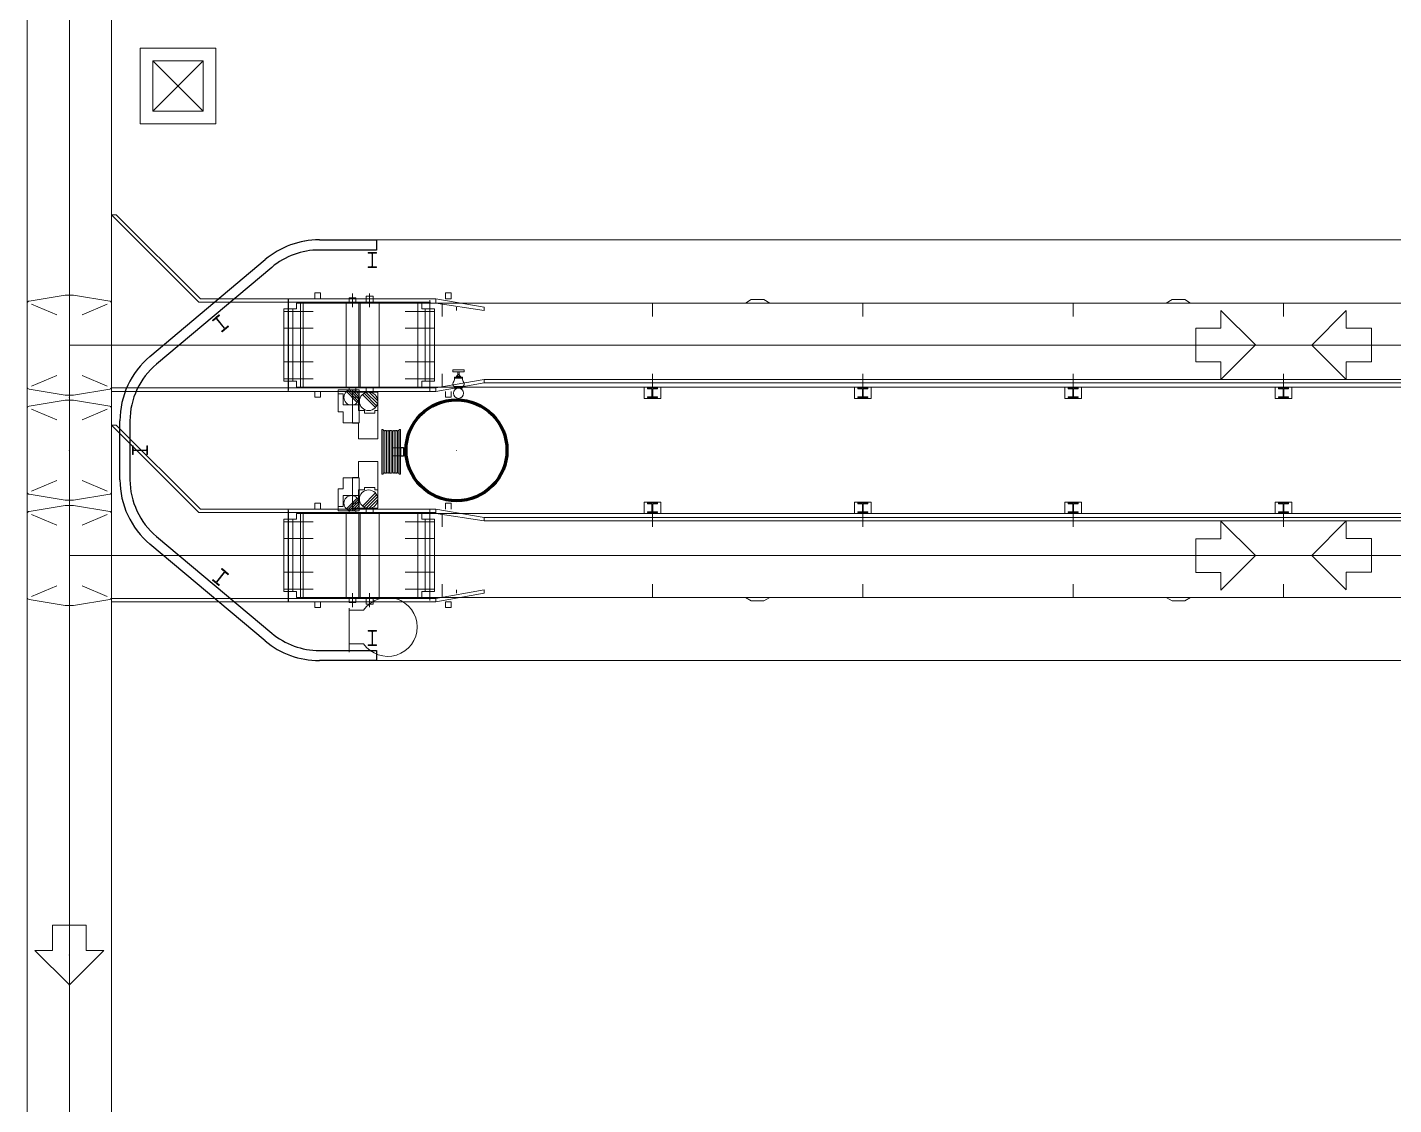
# Model space of a CAD drawing. Header units: metres. Extents: x 1807 to 3745, y 842 to 1968.
# Drawn here: x 3444.9 to 3461.14, y 1492.22 to 1505.03 of the extents above; entities that cross this region are included whole.
import ezdxf

# ---------------------------------------------------------------- set-up
doc = ezdxf.new("R2010")
doc.units = ezdxf.units.M
doc.header["$MEASUREMENT"] = 0
doc.linetypes.add('DGN1', pattern=[7.299439, 0, -7.299439])
doc.layers.add('Level 1', color=7, linetype='Continuous', lineweight=0)

msp = doc.modelspace()

# ---------------------------------------------------------------- linework, layer by layer
at = {"layer": 'Level 1', "color": 7, "linetype": 'Continuous', "lineweight": 0}
for p, q in [((3444.9, 1578.518), (3444.9, 1447.459)), ((3445.9, 1578.518), (3445.9, 1447.459)), ((3446.24, 1504.78), (3447.14, 1504.78)), ((3446.24, 1503.88), (3446.24, 1504.78)), ((3447.14, 1504.78), (3447.14, 1503.88)), ((3446.39, 1504.63), (3446.99, 1504.03)), ((3446.99, 1504.63), (3446.39, 1504.03)), ((3447.14, 1503.88), (3446.24, 1503.88)), ((3446.94, 1501.76), (3445.9, 1502.8)), ((3445.957, 1502.8), (3445.9, 1502.8)), ((3446.957, 1501.8), (3445.957, 1502.8)), ((3473.73, 1502.5), (3448.37, 1502.5)), ((3447.727, 1502.266), (3446.357, 1501.116)), ((3445.399, 1501.874), (3445.401, 1501.876)), ((3445.401, 1501.874), (3445.399, 1501.876)), ((3444.9, 1500.751), (3444.9, 1501.749)), ((3445.35, 1501.845), (3444.921, 1501.773)), ((3444.95, 1501.738), (3445.25, 1501.611)), ((3445.45, 1501.845), (3445.35, 1501.845)), ((3445.45, 1501.845), (3445.879, 1501.773)), ((3445.85, 1501.738), (3445.55, 1501.611)), ((3445.9, 1500.751), (3445.9, 1501.749)), ((3445.9, 1500.751), (3445.9, 1501.749)), ((3447.28, 1501.76), (3446.94, 1501.76)), ((3447.28, 1501.8), (3446.957, 1501.8)), ((3448, 1501.8), (3447.28, 1501.8)), ((3448, 1501.76), (3447.28, 1501.76)), ((3448, 1501.8), (3449.754, 1501.8)), ((3448, 1500.7), (3448, 1501.8)), ((3448, 1501.76), (3449.69, 1501.76)), ((3448.097, 1501.75), (3448.147, 1501.75)), ((3448.097, 1501.68), (3448.097, 1501.75)), ((3473.953, 1501.75), (3448.147, 1501.75)), ((3448.315, 1501.8), (3448.315, 1501.87)), ((3448.315, 1501.87), (3448.385, 1501.87)), ((3448.385, 1501.8), (3448.385, 1501.87)), ((3448.689, 1501.76), (3448.839, 1501.76)), ((3448.724, 1501.81), (3448.804, 1501.81)), ((3448.724, 1501.81), (3448.724, 1501.76)), ((3448.804, 1501.81), (3448.804, 1501.76)), ((3448.868, 1501.76), (3449.068, 1501.76)), ((3448.928, 1501.83), (3448.928, 1501.76)), ((3448.928, 1501.83), (3449.008, 1501.83)), ((3449.008, 1501.83), (3449.008, 1501.76)), ((3449.589, 1501.75), (3449.539, 1501.75)), ((3449.589, 1501.68), (3449.589, 1501.75)), ((3449.754, 1501.8), (3450.328, 1501.7)), ((3449.754, 1501.8), (3449.754, 1501.75)), ((3450.328, 1501.66), (3449.754, 1501.75)), ((3449.828, 1501.75), (3449.828, 1501.59)), ((3449.868, 1501.8), (3449.868, 1501.87)), ((3449.868, 1501.87), (3449.938, 1501.87)), ((3449.868, 1501.8), (3449.938, 1501.8)), ((3449.938, 1501.8), (3449.938, 1501.87)), ((3452.328, 1501.75), (3452.328, 1501.59)), ((3453.434, 1501.75), (3453.503, 1501.79)), ((3453.653, 1501.79), (3453.503, 1501.79)), ((3453.653, 1501.79), (3453.723, 1501.75)), ((3454.828, 1501.75), (3454.828, 1501.59)), ((3457.328, 1501.75), (3457.328, 1501.59)), ((3458.434, 1501.75), (3458.503, 1501.79)), ((3458.653, 1501.79), (3458.503, 1501.79)), ((3458.653, 1501.79), (3458.723, 1501.75)), ((3459.828, 1501.75), (3459.828, 1501.59)), ((3447.947, 1501.68), (3447.947, 1500.82)), ((3447.947, 1501.68), (3448.097, 1501.68)), ((3447.947, 1501.65), (3448.297, 1501.65)), ((3449.739, 1501.65), (3449.389, 1501.65)), ((3449.739, 1501.68), (3449.589, 1501.68)), ((3449.739, 1500.82), (3449.739, 1501.68)), ((3449.998, 1501.7), (3449.998, 1501.66)), ((3450.328, 1501.7), (3450.328, 1501.66)), ((3459.084, 1501.662), (3459.494, 1501.252)), ((3459.084, 1501.452), (3459.084, 1501.662)), ((3447.947, 1501.45), (3448.297, 1501.45)), ((3449.739, 1501.45), (3449.389, 1501.45)), ((3458.784, 1501.052), (3458.784, 1501.452)), ((3458.784, 1501.452), (3459.084, 1501.452)), ((3445.399, 1501.251), (3445.401, 1501.249)), ((3445.399, 1501.249), (3445.401, 1501.251)), ((3445.399, 1501.249), (3445.401, 1501.251)), ((3445.401, 1501.249), (3445.399, 1501.251)), ((3447.279, 1501.251), (3447.281, 1501.249)), ((3447.279, 1501.249), (3447.281, 1501.251)), ((3447.947, 1501.25), (3448.297, 1501.25)), ((3449.739, 1501.25), (3449.389, 1501.25)), ((3459.084, 1500.842), (3459.494, 1501.252)), ((3447.947, 1501.05), (3448.297, 1501.05)), ((3449.739, 1501.05), (3449.389, 1501.05)), ((3449.828, 1500.91), (3449.828, 1500.75)), ((3449.956, 1500.934), (3449.956, 1500.954)), ((3449.956, 1500.954), (3450.091, 1500.954)), ((3450.091, 1500.934), (3449.956, 1500.934)), ((3450.016, 1500.899), (3450.012, 1500.899)), ((3450.016, 1500.899), (3450.016, 1500.934)), ((3450.016, 1500.934), (3450.031, 1500.934)), ((3450.031, 1500.899), (3450.016, 1500.899)), ((3450.031, 1500.934), (3450.031, 1500.899)), ((3450.036, 1500.899), (3450.031, 1500.899)), ((3450.091, 1500.954), (3450.091, 1500.934)), ((3452.328, 1500.91), (3452.328, 1500.75)), ((3454.828, 1500.91), (3454.828, 1500.75)), ((3457.328, 1500.91), (3457.328, 1500.75)), ((3458.784, 1501.052), (3459.084, 1501.052)), ((3459.084, 1500.842), (3459.084, 1501.052)), ((3459.828, 1500.91), (3459.828, 1500.75)), ((3444.95, 1500.762), (3445.25, 1500.889)), ((3445.85, 1500.762), (3445.55, 1500.889)), ((3447.28, 1500.74), (3445.9, 1500.74)), ((3448, 1500.74), (3447.28, 1500.74)), ((3447.947, 1500.85), (3448.297, 1500.85)), ((3447.947, 1500.82), (3448.097, 1500.82)), ((3448, 1500.74), (3449.754, 1500.74)), ((3448.097, 1500.82), (3448.097, 1500.75)), ((3448.097, 1500.75), (3448.147, 1500.75)), ((3473.953, 1500.75), (3448.147, 1500.75)), ((3448.689, 1500.74), (3448.839, 1500.74)), ((3448.724, 1500.74), (3448.724, 1500.72)), ((3448.804, 1500.74), (3448.804, 1500.72)), ((3448.868, 1500.74), (3449.068, 1500.74)), ((3448.928, 1500.74), (3448.928, 1500.69)), ((3449.008, 1500.74), (3449.008, 1500.69)), ((3449.739, 1500.85), (3449.389, 1500.85)), ((3449.589, 1500.75), (3449.539, 1500.75)), ((3449.739, 1500.82), (3449.589, 1500.82)), ((3449.589, 1500.82), (3449.589, 1500.75)), ((3449.754, 1500.74), (3450.328, 1500.84)), ((3450.328, 1500.8), (3449.754, 1500.7)), ((3449.754, 1500.74), (3449.754, 1500.7)), ((3449.976, 1500.857), (3449.976, 1500.867)), ((3449.976, 1500.867), (3450.071, 1500.867)), ((3450.071, 1500.857), (3449.976, 1500.857)), ((3449.976, 1500.757), (3449.976, 1500.742)), ((3449.985, 1500.739), (3449.985, 1500.723)), ((3450.001, 1500.867), (3450.001, 1500.876)), ((3450.046, 1500.867), (3450.001, 1500.867)), ((3450.005, 1500.757), (3450.005, 1500.742)), ((3450.013, 1500.879), (3450.013, 1500.867)), ((3450.034, 1500.879), (3450.034, 1500.867)), ((3450.042, 1500.757), (3450.042, 1500.742)), ((3450.046, 1500.879), (3450.046, 1500.867)), ((3450.062, 1500.723), (3450.062, 1500.739)), ((3450.07, 1500.742), (3450.071, 1500.742)), ((3450.071, 1500.867), (3450.071, 1500.857)), ((3450.071, 1500.742), (3450.071, 1500.757)), ((3469.918, 1500.84), (3450.328, 1500.84)), ((3450.328, 1500.84), (3450.328, 1500.8)), ((3469.328, 1500.8), (3450.328, 1500.8)), ((3452.228, 1500.616), (3452.228, 1500.75)), ((3452.228, 1500.75), (3452.428, 1500.75)), ((3452.268, 1500.74), (3452.388, 1500.74)), ((3452.268, 1500.74), (3452.268, 1500.73)), ((3452.288, 1500.75), (3452.288, 1500.74)), ((3452.368, 1500.75), (3452.368, 1500.74)), ((3452.388, 1500.74), (3452.388, 1500.73)), ((3452.428, 1500.616), (3452.428, 1500.75)), ((3454.728, 1500.616), (3454.728, 1500.75)), ((3454.728, 1500.75), (3454.928, 1500.75)), ((3454.768, 1500.74), (3454.888, 1500.74)), ((3454.768, 1500.74), (3454.768, 1500.73)), ((3454.788, 1500.75), (3454.788, 1500.74)), ((3454.868, 1500.75), (3454.868, 1500.74)), ((3454.888, 1500.74), (3454.888, 1500.73)), ((3454.928, 1500.616), (3454.928, 1500.75)), ((3457.228, 1500.616), (3457.228, 1500.75)), ((3457.228, 1500.75), (3457.428, 1500.75)), ((3457.268, 1500.74), (3457.388, 1500.74)), ((3457.268, 1500.74), (3457.268, 1500.73)), ((3457.288, 1500.75), (3457.288, 1500.74)), ((3457.368, 1500.75), (3457.368, 1500.74)), ((3457.388, 1500.74), (3457.388, 1500.73)), ((3457.428, 1500.616), (3457.428, 1500.75)), ((3459.728, 1500.616), (3459.728, 1500.75)), ((3459.728, 1500.75), (3459.928, 1500.75)), ((3459.768, 1500.74), (3459.888, 1500.74)), ((3459.768, 1500.74), (3459.768, 1500.73)), ((3459.788, 1500.75), (3459.788, 1500.74)), ((3459.868, 1500.75), (3459.868, 1500.74)), ((3459.888, 1500.74), (3459.888, 1500.73)), ((3459.928, 1500.616), (3459.928, 1500.75)), ((3445.35, 1500.655), (3444.921, 1500.727)), ((3445.35, 1500.595), (3444.921, 1500.523)), ((3445.45, 1500.655), (3445.35, 1500.655)), ((3445.45, 1500.595), (3445.35, 1500.595)), ((3445.399, 1500.624), (3445.401, 1500.626)), ((3445.401, 1500.624), (3445.399, 1500.626)), ((3445.45, 1500.655), (3445.879, 1500.727)), ((3445.45, 1500.595), (3445.879, 1500.523)), ((3447.28, 1500.7), (3445.9, 1500.7)), ((3448, 1500.7), (3447.28, 1500.7)), ((3448, 1500.7), (3449.754, 1500.7)), ((3448.315, 1500.7), (3448.315, 1500.63)), ((3448.315, 1500.63), (3448.385, 1500.63)), ((3448.385, 1500.7), (3448.385, 1500.63)), ((3448.844, 1500.72), (3448.594, 1500.72)), ((3448.594, 1500.72), (3448.594, 1500.67)), ((3448.654, 1500.67), (3448.594, 1500.67)), ((3448.654, 1500.67), (3448.654, 1500.538)), ((3448.821, 1500.568), (3448.692, 1500.697)), ((3448.833, 1500.585), (3448.709, 1500.709)), ((3448.841, 1500.607), (3448.73, 1500.717)), ((3448.844, 1500.633), (3448.757, 1500.72)), ((3449.064, 1500.69), (3448.764, 1500.69)), ((3448.764, 1500.69), (3448.764, 1500.63)), ((3448.836, 1500.63), (3448.764, 1500.63)), ((3448.836, 1500.63), (3448.836, 1500.472)), ((3448.844, 1500.72), (3448.844, 1500.538)), ((3449.037, 1500.508), (3448.882, 1500.662)), ((3449.051, 1500.529), (3448.903, 1500.677)), ((3449.061, 1500.554), (3448.928, 1500.687)), ((3449.064, 1500.587), (3448.961, 1500.69)), ((3449.064, 1500.69), (3449.064, 1500.472)), ((3449.868, 1500.7), (3449.868, 1500.63)), ((3449.868, 1500.63), (3449.938, 1500.63)), ((3449.938, 1500.7), (3449.938, 1500.63)), ((3452.228, 1500.616), (3452.428, 1500.616)), ((3452.268, 1500.73), (3452.323, 1500.73)), ((3452.268, 1500.636), (3452.268, 1500.626)), ((3452.268, 1500.636), (3452.323, 1500.636)), ((3452.268, 1500.626), (3452.388, 1500.626)), ((3452.323, 1500.73), (3452.323, 1500.636)), ((3452.333, 1500.73), (3452.388, 1500.73)), ((3452.333, 1500.73), (3452.333, 1500.636)), ((3452.333, 1500.636), (3452.388, 1500.636)), ((3452.388, 1500.636), (3452.388, 1500.626)), ((3454.728, 1500.616), (3454.928, 1500.616)), ((3454.768, 1500.73), (3454.823, 1500.73)), ((3454.768, 1500.636), (3454.768, 1500.626)), ((3454.768, 1500.636), (3454.823, 1500.636)), ((3454.768, 1500.626), (3454.888, 1500.626)), ((3454.823, 1500.73), (3454.823, 1500.636)), ((3454.833, 1500.73), (3454.888, 1500.73)), ((3454.833, 1500.73), (3454.833, 1500.636)), ((3454.833, 1500.636), (3454.888, 1500.636)), ((3454.888, 1500.636), (3454.888, 1500.626)), ((3457.228, 1500.616), (3457.428, 1500.616)), ((3457.268, 1500.73), (3457.323, 1500.73)), ((3457.268, 1500.636), (3457.268, 1500.626)), ((3457.268, 1500.636), (3457.323, 1500.636)), ((3457.268, 1500.626), (3457.388, 1500.626)), ((3457.323, 1500.73), (3457.323, 1500.636)), ((3457.333, 1500.73), (3457.388, 1500.73)), ((3457.333, 1500.73), (3457.333, 1500.636)), ((3457.333, 1500.636), (3457.388, 1500.636)), ((3457.388, 1500.636), (3457.388, 1500.626)), ((3459.728, 1500.616), (3459.928, 1500.616)), ((3459.768, 1500.73), (3459.823, 1500.73)), ((3459.768, 1500.636), (3459.768, 1500.626)), ((3459.768, 1500.636), (3459.823, 1500.636)), ((3459.768, 1500.626), (3459.888, 1500.626)), ((3459.823, 1500.73), (3459.823, 1500.636)), ((3459.833, 1500.73), (3459.888, 1500.73)), ((3459.833, 1500.73), (3459.833, 1500.636)), ((3459.833, 1500.636), (3459.888, 1500.636)), ((3459.888, 1500.636), (3459.888, 1500.626)), ((3444.9, 1499.501), (3444.9, 1500.499)), ((3444.95, 1500.488), (3445.25, 1500.361)), ((3445.85, 1500.488), (3445.55, 1500.361)), ((3445.9, 1499.501), (3445.9, 1500.499)), ((3445.9, 1499.501), (3445.9, 1500.499)), ((3448.844, 1500.538), (3448.654, 1500.538)), ((3448.908, 1500.472), (3448.836, 1500.472)), ((3448.908, 1500.472), (3448.908, 1500.442)), ((3449.028, 1500.442), (3448.908, 1500.442)), ((3449.064, 1500.472), (3449.028, 1500.472)), ((3449.028, 1500.472), (3449.028, 1500.442)), ((3446.94, 1499.26), (3445.9, 1500.3)), ((3445.957, 1500.3), (3445.9, 1500.3)), ((3446.957, 1499.3), (3445.957, 1500.3)), ((3446, 1500.35), (3446, 1499.65)), ((3449.13, 1499.736), (3449.13, 1500.226)), ((3449.149, 1499.736), (3449.149, 1500.226)), ((3449.167, 1499.736), (3449.167, 1500.226)), ((3449.186, 1499.736), (3449.186, 1500.226)), ((3449.204, 1499.736), (3449.204, 1500.226)), ((3449.223, 1499.736), (3449.223, 1500.226)), ((3449.241, 1499.739), (3449.241, 1500.226)), ((3449.241, 1499.739), (3449.241, 1500.226)), ((3449.26, 1499.736), (3449.26, 1500.226)), ((3449.278, 1499.736), (3449.278, 1500.226)), ((3449.297, 1499.736), (3449.297, 1500.226)), ((3449.316, 1499.736), (3449.316, 1500.226)), ((3445.399, 1499.999), (3445.401, 1500.001)), ((3445.401, 1499.999), (3445.399, 1500.001)), ((3449.999, 1500.001), (3450.001, 1499.999)), ((3449.999, 1499.999), (3450.001, 1500.001)), ((3444.95, 1499.512), (3445.25, 1499.639)), ((3445.85, 1499.512), (3445.55, 1499.639)), ((3445.35, 1499.405), (3444.921, 1499.477)), ((3445.45, 1499.405), (3445.879, 1499.477)), ((3448.844, 1499.462), (3448.654, 1499.462)), ((3448.654, 1499.33), (3448.654, 1499.462)), ((3448.836, 1499.37), (3448.836, 1499.528)), ((3448.908, 1499.528), (3448.836, 1499.528)), ((3448.844, 1499.28), (3448.844, 1499.462)), ((3449.037, 1499.492), (3448.882, 1499.337)), ((3449.051, 1499.471), (3448.903, 1499.323)), ((3449.028, 1499.558), (3448.908, 1499.558)), ((3448.908, 1499.528), (3448.908, 1499.558)), ((3449.061, 1499.446), (3448.928, 1499.313)), ((3449.028, 1499.528), (3449.028, 1499.558)), ((3449.064, 1499.528), (3449.028, 1499.528)), ((3449.064, 1499.31), (3449.064, 1499.528)), ((3445.35, 1499.345), (3444.921, 1499.273)), ((3445.45, 1499.405), (3445.35, 1499.405)), ((3445.45, 1499.345), (3445.35, 1499.345)), ((3445.399, 1499.374), (3445.401, 1499.376)), ((3445.401, 1499.374), (3445.399, 1499.376)), ((3445.45, 1499.345), (3445.879, 1499.273)), ((3447.28, 1499.3), (3446.957, 1499.3)), ((3448, 1499.3), (3447.28, 1499.3)), ((3448, 1499.3), (3449.754, 1499.3)), ((3448, 1498.2), (3448, 1499.3)), ((3448.315, 1499.3), (3448.315, 1499.37)), ((3448.315, 1499.37), (3448.385, 1499.37)), ((3448.385, 1499.3), (3448.385, 1499.37)), ((3448.654, 1499.33), (3448.594, 1499.33)), ((3448.594, 1499.28), (3448.594, 1499.33)), ((3448.844, 1499.28), (3448.594, 1499.28)), ((3448.821, 1499.432), (3448.692, 1499.303)), ((3448.833, 1499.414), (3448.709, 1499.291)), ((3448.724, 1499.26), (3448.724, 1499.28)), ((3448.841, 1499.393), (3448.73, 1499.283)), ((3448.844, 1499.366), (3448.757, 1499.28)), ((3448.836, 1499.37), (3448.764, 1499.37)), ((3448.764, 1499.31), (3448.764, 1499.37)), ((3449.064, 1499.31), (3448.764, 1499.31)), ((3448.804, 1499.26), (3448.804, 1499.28)), ((3448.928, 1499.26), (3448.928, 1499.31)), ((3449.064, 1499.413), (3448.961, 1499.31)), ((3449.008, 1499.26), (3449.008, 1499.31)), ((3449.754, 1499.3), (3450.328, 1499.2)), ((3449.754, 1499.3), (3449.754, 1499.25)), ((3449.868, 1499.3), (3449.868, 1499.37)), ((3449.868, 1499.37), (3449.938, 1499.37)), ((3449.938, 1499.3), (3449.938, 1499.37)), ((3452.228, 1499.384), (3452.228, 1499.25)), ((3452.228, 1499.384), (3452.428, 1499.384)), ((3452.268, 1499.374), (3452.388, 1499.374)), ((3452.268, 1499.364), (3452.268, 1499.374)), ((3452.268, 1499.364), (3452.323, 1499.364)), ((3452.323, 1499.27), (3452.323, 1499.364)), ((3452.333, 1499.364), (3452.388, 1499.364)), ((3452.333, 1499.27), (3452.333, 1499.364)), ((3452.388, 1499.364), (3452.388, 1499.374)), ((3452.428, 1499.384), (3452.428, 1499.25)), ((3454.728, 1499.384), (3454.728, 1499.25)), ((3454.728, 1499.384), (3454.928, 1499.384)), ((3454.768, 1499.374), (3454.888, 1499.374)), ((3454.768, 1499.364), (3454.768, 1499.374)), ((3454.768, 1499.364), (3454.823, 1499.364)), ((3454.823, 1499.27), (3454.823, 1499.364)), ((3454.833, 1499.364), (3454.888, 1499.364)), ((3454.833, 1499.27), (3454.833, 1499.364)), ((3454.888, 1499.364), (3454.888, 1499.374)), ((3454.928, 1499.384), (3454.928, 1499.25)), ((3457.228, 1499.384), (3457.228, 1499.25)), ((3457.228, 1499.384), (3457.428, 1499.384)), ((3457.268, 1499.374), (3457.388, 1499.374)), ((3457.268, 1499.364), (3457.268, 1499.374)), ((3457.268, 1499.364), (3457.323, 1499.364)), ((3457.323, 1499.27), (3457.323, 1499.364)), ((3457.333, 1499.364), (3457.388, 1499.364)), ((3457.333, 1499.27), (3457.333, 1499.364)), ((3457.388, 1499.364), (3457.388, 1499.374)), ((3457.428, 1499.384), (3457.428, 1499.25)), ((3459.728, 1499.384), (3459.728, 1499.25)), ((3459.728, 1499.384), (3459.928, 1499.384)), ((3459.768, 1499.374), (3459.888, 1499.374)), ((3459.768, 1499.364), (3459.768, 1499.374)), ((3459.768, 1499.364), (3459.823, 1499.364)), ((3459.823, 1499.27), (3459.823, 1499.364)), ((3459.833, 1499.364), (3459.888, 1499.364)), ((3459.833, 1499.27), (3459.833, 1499.364)), ((3459.888, 1499.364), (3459.888, 1499.374)), ((3459.928, 1499.384), (3459.928, 1499.25)), ((3444.9, 1498.251), (3444.9, 1499.249)), ((3444.95, 1499.238), (3445.25, 1499.111)), ((3445.85, 1499.238), (3445.55, 1499.111)), ((3445.9, 1498.251), (3445.9, 1499.249)), ((3445.9, 1498.251), (3445.9, 1499.249)), ((3447.28, 1499.26), (3446.94, 1499.26)), ((3448, 1499.26), (3447.28, 1499.26)), ((3447.947, 1498.32), (3447.947, 1499.18)), ((3447.947, 1499.18), (3448.097, 1499.18)), ((3447.947, 1499.15), (3448.297, 1499.15)), ((3448, 1499.26), (3449.754, 1499.26)), ((3448.097, 1499.25), (3448.147, 1499.25)), ((3448.097, 1499.18), (3448.097, 1499.25)), ((3448.147, 1499.25), (3449.562, 1499.25)), ((3448.689, 1499.26), (3448.839, 1499.26)), ((3448.868, 1499.26), (3449.068, 1499.26)), ((3449.739, 1499.15), (3449.389, 1499.15)), ((3449.589, 1499.25), (3449.539, 1499.25)), ((3473.953, 1499.25), (3449.589, 1499.25)), ((3449.589, 1499.18), (3449.589, 1499.25)), ((3449.739, 1499.18), (3449.589, 1499.18)), ((3449.739, 1499.18), (3449.739, 1498.32)), ((3450.328, 1499.16), (3449.754, 1499.25)), ((3449.828, 1499.09), (3449.828, 1499.25)), ((3469.328, 1499.2), (3450.328, 1499.2)), ((3450.328, 1499.2), (3450.328, 1499.16)), ((3469.918, 1499.16), (3450.328, 1499.16)), ((3452.228, 1499.25), (3452.428, 1499.25)), ((3452.268, 1499.27), (3452.323, 1499.27)), ((3452.268, 1499.26), (3452.268, 1499.27)), ((3452.268, 1499.26), (3452.388, 1499.26)), ((3452.288, 1499.25), (3452.288, 1499.26)), ((3452.328, 1499.09), (3452.328, 1499.25)), ((3452.333, 1499.27), (3452.388, 1499.27)), ((3452.368, 1499.25), (3452.368, 1499.26)), ((3452.388, 1499.26), (3452.388, 1499.27)), ((3454.728, 1499.25), (3454.928, 1499.25)), ((3454.768, 1499.27), (3454.823, 1499.27)), ((3454.768, 1499.26), (3454.768, 1499.27)), ((3454.768, 1499.26), (3454.888, 1499.26)), ((3454.788, 1499.25), (3454.788, 1499.26)), ((3454.828, 1499.09), (3454.828, 1499.25)), ((3454.833, 1499.27), (3454.888, 1499.27)), ((3454.868, 1499.25), (3454.868, 1499.26)), ((3454.888, 1499.26), (3454.888, 1499.27)), ((3457.228, 1499.25), (3457.428, 1499.25)), ((3457.268, 1499.27), (3457.323, 1499.27)), ((3457.268, 1499.26), (3457.268, 1499.27)), ((3457.268, 1499.26), (3457.388, 1499.26)), ((3457.288, 1499.25), (3457.288, 1499.26)), ((3457.328, 1499.09), (3457.328, 1499.25)), ((3457.333, 1499.27), (3457.388, 1499.27)), ((3457.368, 1499.25), (3457.368, 1499.26)), ((3457.388, 1499.26), (3457.388, 1499.27)), ((3459.084, 1499.158), (3459.494, 1498.748)), ((3459.084, 1499.158), (3459.084, 1498.948)), ((3459.728, 1499.25), (3459.928, 1499.25)), ((3459.768, 1499.27), (3459.823, 1499.27)), ((3459.768, 1499.26), (3459.768, 1499.27)), ((3459.768, 1499.26), (3459.888, 1499.26)), ((3459.788, 1499.25), (3459.788, 1499.26)), ((3459.828, 1499.09), (3459.828, 1499.25)), ((3459.833, 1499.27), (3459.888, 1499.27)), ((3459.868, 1499.25), (3459.868, 1499.26)), ((3459.888, 1499.26), (3459.888, 1499.27)), ((3447.947, 1498.95), (3448.297, 1498.95)), ((3449.739, 1498.95), (3449.389, 1498.95)), ((3446.357, 1498.884), (3447.727, 1497.734)), ((3458.784, 1498.948), (3458.784, 1498.548)), ((3458.784, 1498.948), (3459.084, 1498.948)), ((3445.399, 1498.751), (3445.401, 1498.749)), ((3445.399, 1498.749), (3445.401, 1498.751)), ((3445.399, 1498.749), (3445.401, 1498.751)), ((3445.401, 1498.749), (3445.399, 1498.751)), ((3447.279, 1498.751), (3447.281, 1498.749)), ((3447.279, 1498.749), (3447.281, 1498.751)), ((3447.947, 1498.75), (3448.297, 1498.75)), ((3449.739, 1498.75), (3449.389, 1498.75)), ((3459.084, 1498.338), (3459.494, 1498.748)), ((3447.947, 1498.55), (3448.297, 1498.55)), ((3449.739, 1498.55), (3449.389, 1498.55)), ((3458.784, 1498.548), (3459.084, 1498.548)), ((3459.084, 1498.548), (3459.084, 1498.338)), ((3444.95, 1498.262), (3445.25, 1498.389)), ((3445.85, 1498.262), (3445.55, 1498.389)), ((3447.947, 1498.35), (3448.297, 1498.35)), ((3447.947, 1498.32), (3448.097, 1498.32)), ((3448.097, 1498.32), (3448.097, 1498.25)), ((3449.739, 1498.35), (3449.389, 1498.35)), ((3449.739, 1498.32), (3449.589, 1498.32)), ((3449.589, 1498.32), (3449.589, 1498.25)), ((3449.754, 1498.24), (3450.328, 1498.34)), ((3450.328, 1498.3), (3449.754, 1498.2)), ((3449.828, 1498.25), (3449.828, 1498.41)), ((3449.998, 1498.3), (3449.998, 1498.34)), ((3450.328, 1498.34), (3450.328, 1498.3)), ((3452.328, 1498.25), (3452.328, 1498.41)), ((3454.828, 1498.25), (3454.828, 1498.41)), ((3457.328, 1498.25), (3457.328, 1498.41)), ((3459.828, 1498.25), (3459.828, 1498.41)), ((3445.35, 1498.155), (3444.921, 1498.226)), ((3445.45, 1498.155), (3445.35, 1498.155)), ((3445.45, 1498.155), (3445.879, 1498.226)), ((3447.28, 1498.24), (3445.9, 1498.24)), ((3447.28, 1498.2), (3445.9, 1498.2)), ((3448, 1498.24), (3447.28, 1498.24)), ((3448, 1498.2), (3447.28, 1498.2)), ((3448, 1498.24), (3449.754, 1498.24)), ((3448, 1498.2), (3449.754, 1498.2)), ((3448.097, 1498.25), (3448.147, 1498.25)), ((3473.953, 1498.25), (3448.147, 1498.25)), ((3448.17, 1498.25), (3449.562, 1498.25)), ((3448.315, 1498.2), (3448.315, 1498.13)), ((3448.385, 1498.2), (3448.385, 1498.13)), ((3448.689, 1498.24), (3448.839, 1498.24)), ((3448.724, 1498.19), (3448.724, 1498.24)), ((3448.724, 1498.19), (3448.804, 1498.19)), ((3448.804, 1498.19), (3448.804, 1498.24)), ((3448.868, 1498.24), (3449.068, 1498.24)), ((3448.928, 1498.17), (3448.928, 1498.24)), ((3448.928, 1498.17), (3449.008, 1498.17)), ((3449.008, 1498.17), (3449.008, 1498.24)), ((3449.589, 1498.25), (3449.539, 1498.25)), ((3449.754, 1498.24), (3449.754, 1498.2)), ((3449.868, 1498.2), (3449.938, 1498.2)), ((3449.868, 1498.2), (3449.868, 1498.13)), ((3449.938, 1498.2), (3449.938, 1498.13)), ((3453.434, 1498.25), (3453.503, 1498.21)), ((3453.653, 1498.21), (3453.503, 1498.21)), ((3453.653, 1498.21), (3453.723, 1498.25)), ((3458.434, 1498.25), (3458.503, 1498.21)), ((3458.653, 1498.21), (3458.503, 1498.21)), ((3458.653, 1498.21), (3458.723, 1498.25)), ((3448.315, 1498.13), (3448.385, 1498.13)), ((3449.868, 1498.13), (3449.938, 1498.13)), ((3448.37, 1497.5), (3473.73, 1497.5)), ((3445.6, 1494.355), (3445.2, 1494.355)), ((3445.2, 1494.355), (3445.2, 1494.055)), ((3445.6, 1494.355), (3445.6, 1494.055)), ((3444.99, 1494.055), (3445.4, 1493.645)), ((3445.2, 1494.055), (3444.99, 1494.055)), ((3445.401, 1494.001), (3445.399, 1493.999)), ((3445.399, 1494.001), (3445.401, 1493.999)), ((3445.81, 1494.055), (3445.4, 1493.645)), ((3445.81, 1494.055), (3445.6, 1494.055)), ((3445.401, 1493.646), (3445.399, 1493.644)), ((3445.399, 1493.646), (3445.401, 1493.644))]:
    msp.add_line(p, q, dxfattribs=at)
at = {"layer": 'Level 1', "color": 7, "linetype": 'Continuous', "lineweight": 0, "ltscale": 4}
for p, q in [((3445.4, 1578.518), (3445.4, 1447.459)), ((3448.002, 1501.8), (3448.002, 1500.715)), ((3448.147, 1501.75), (3448.147, 1500.75)), ((3448.178, 1501.75), (3448.178, 1500.75)), ((3448.689, 1501.75), (3448.689, 1500.75)), ((3448.764, 1501.7), (3448.764, 1501.864)), ((3448.839, 1501.75), (3448.839, 1500.75)), ((3448.855, 1501.75), (3448.855, 1500.75)), ((3448.968, 1501.7), (3448.968, 1501.864)), ((3449.081, 1501.75), (3449.081, 1500.75)), ((3449.539, 1500.75), (3449.539, 1501.75)), ((3449.684, 1500.7), (3449.684, 1501.785)), ((3448.057, 1501.68), (3448.057, 1500.82)), ((3449.629, 1500.82), (3449.629, 1501.68)), ((3460.573, 1501.66), (3460.163, 1501.25)), ((3460.573, 1501.45), (3460.573, 1501.66)), ((3460.873, 1501.45), (3460.573, 1501.45)), ((3460.873, 1501.05), (3460.873, 1501.45)), ((3445.4, 1501.25), (3447.28, 1501.25)), ((3447.28, 1501.25), (3474.82, 1501.25)), ((3460.573, 1500.84), (3460.163, 1501.25)), ((3460.573, 1500.84), (3460.573, 1501.05)), ((3460.873, 1501.05), (3460.573, 1501.05)), ((3448.594, 1500.67), (3448.594, 1500.458)), ((3448.764, 1500.63), (3448.764, 1500.322)), ((3448.654, 1500.458), (3448.594, 1500.458)), ((3448.654, 1500.458), (3448.654, 1500.326)), ((3448.844, 1500.326), (3448.844, 1500.538)), ((3449.064, 1500.134), (3449.064, 1500.472)), ((3448.654, 1500.326), (3448.844, 1500.326)), ((3448.836, 1500.322), (3448.764, 1500.322)), ((3448.836, 1500.322), (3448.836, 1500.134)), ((3448.836, 1500.134), (3449.064, 1500.134)), ((3448.836, 1499.866), (3449.064, 1499.866)), ((3448.836, 1499.678), (3448.836, 1499.866)), ((3449.064, 1499.866), (3449.064, 1499.528)), ((3448.654, 1499.674), (3448.844, 1499.674)), ((3448.654, 1499.542), (3448.654, 1499.674)), ((3448.764, 1499.37), (3448.764, 1499.678)), ((3448.836, 1499.678), (3448.764, 1499.678)), ((3448.844, 1499.674), (3448.844, 1499.462)), ((3448.594, 1499.33), (3448.594, 1499.542)), ((3448.654, 1499.542), (3448.594, 1499.542)), ((3448.002, 1498.2), (3448.002, 1499.285)), ((3449.684, 1499.3), (3449.684, 1498.215)), ((3448.057, 1498.32), (3448.057, 1499.18)), ((3448.147, 1498.25), (3448.147, 1499.25)), ((3448.178, 1498.25), (3448.178, 1499.25)), ((3448.689, 1498.25), (3448.689, 1499.25)), ((3448.839, 1498.25), (3448.839, 1499.25)), ((3448.855, 1498.25), (3448.855, 1499.25)), ((3449.081, 1498.25), (3449.081, 1499.25)), ((3449.539, 1499.25), (3449.539, 1498.25)), ((3449.629, 1499.18), (3449.629, 1498.32)), ((3460.573, 1499.16), (3460.163, 1498.75)), ((3460.573, 1499.16), (3460.573, 1498.95)), ((3460.873, 1498.95), (3460.573, 1498.95)), ((3460.873, 1498.95), (3460.873, 1498.55)), ((3445.4, 1498.75), (3447.28, 1498.75)), ((3447.28, 1498.75), (3474.82, 1498.75)), ((3460.573, 1498.34), (3460.163, 1498.75)), ((3460.573, 1498.55), (3460.573, 1498.34)), ((3460.873, 1498.55), (3460.573, 1498.55)), ((3448.764, 1498.3), (3448.764, 1498.136)), ((3448.968, 1498.3), (3448.968, 1498.136))]:
    msp.add_line(p, q, dxfattribs=at)
at = {"layer": 'Level 1', "color": 7, "linetype": 'Continuous', "lineweight": 13}
for p, q in [((3446.39, 1504.63), (3446.99, 1504.63)), ((3446.39, 1504.03), (3446.39, 1504.63)), ((3446.99, 1504.63), (3446.99, 1504.03)), ((3446.99, 1504.03), (3446.39, 1504.03)), ((3449.05, 1502.35), (3448.949, 1502.35)), ((3448.949, 1502.35), (3448.949, 1502.342)), ((3448.949, 1502.342), (3448.99, 1502.342)), ((3448.997, 1502.334), (3448.997, 1502.188)), ((3449.002, 1502.188), (3449.002, 1502.334)), ((3449.009, 1502.342), (3449.05, 1502.342)), ((3449.05, 1502.342), (3449.05, 1502.35)), ((3448.99, 1502.18), (3448.949, 1502.18)), ((3448.949, 1502.18), (3448.949, 1502.172)), ((3448.949, 1502.172), (3449.05, 1502.172)), ((3449.05, 1502.18), (3449.009, 1502.18)), ((3449.05, 1502.172), (3449.05, 1502.18)), ((3447.177, 1501.609), (3447.1, 1501.543)), ((3447.105, 1501.537), (3447.136, 1501.564)), ((3447.147, 1501.563), (3447.241, 1501.45)), ((3447.245, 1501.453), (3447.15, 1501.566)), ((3447.151, 1501.576), (3447.183, 1501.603)), ((3447.183, 1501.603), (3447.177, 1501.609)), ((3447.1, 1501.543), (3447.105, 1501.537)), ((3447.24, 1501.439), (3447.209, 1501.413)), ((3447.209, 1501.413), (3447.214, 1501.407)), ((3447.214, 1501.407), (3447.292, 1501.472)), ((3447.287, 1501.479), (3447.255, 1501.452)), ((3447.292, 1501.472), (3447.287, 1501.479)), ((3449.114, 1499.716), (3449.114, 1500.246)), ((3449.114, 1500.246), (3449.129, 1500.246)), ((3449.129, 1500.246), (3449.129, 1499.716)), ((3449.319, 1499.716), (3449.319, 1500.246)), ((3449.319, 1500.246), (3449.333, 1500.246)), ((3449.333, 1500.246), (3449.333, 1499.716)), ((3446.15, 1500.051), (3446.15, 1499.949)), ((3446.158, 1500.051), (3446.15, 1500.051)), ((3446.15, 1499.949), (3446.158, 1499.949)), ((3446.158, 1500.01), (3446.158, 1500.051)), ((3446.158, 1499.949), (3446.158, 1499.99)), ((3446.312, 1500.002), (3446.166, 1500.002)), ((3446.166, 1499.998), (3446.312, 1499.998)), ((3446.328, 1500.051), (3446.32, 1500.051)), ((3446.32, 1500.051), (3446.32, 1500.01)), ((3446.32, 1499.99), (3446.32, 1499.949)), ((3446.32, 1499.949), (3446.328, 1499.949)), ((3446.328, 1499.949), (3446.328, 1500.051)), ((3449.129, 1499.716), (3449.114, 1499.716)), ((3449.333, 1499.716), (3449.319, 1499.716)), ((3447.1, 1498.457), (3447.105, 1498.463)), ((3447.105, 1498.463), (3447.136, 1498.436)), ((3447.147, 1498.437), (3447.241, 1498.55)), ((3447.245, 1498.547), (3447.15, 1498.434)), ((3447.209, 1498.587), (3447.214, 1498.593)), ((3447.24, 1498.561), (3447.209, 1498.587)), ((3447.214, 1498.593), (3447.292, 1498.528)), ((3447.287, 1498.521), (3447.255, 1498.548)), ((3447.292, 1498.528), (3447.287, 1498.521)), ((3447.177, 1498.391), (3447.1, 1498.457)), ((3447.151, 1498.424), (3447.183, 1498.397)), ((3447.183, 1498.397), (3447.177, 1498.391)), ((3448.723, 1497.6), (3448.723, 1498.123)), ((3448.723, 1498.1), (3448.896, 1498.1)), ((3449.05, 1497.856), (3448.949, 1497.856)), ((3448.949, 1497.856), (3448.949, 1497.848)), ((3448.949, 1497.848), (3448.989, 1497.848)), ((3448.997, 1497.84), (3448.997, 1497.693)), ((3449.002, 1497.693), (3449.002, 1497.84)), ((3449.009, 1497.848), (3449.05, 1497.848)), ((3449.05, 1497.848), (3449.05, 1497.856)), ((3448.896, 1497.7), (3448.723, 1497.7)), ((3448.723, 1497.7), (3448.723, 1497.6)), ((3448.989, 1497.686), (3448.949, 1497.686)), ((3448.949, 1497.686), (3448.949, 1497.678)), ((3448.949, 1497.678), (3449.05, 1497.678)), ((3449.05, 1497.686), (3449.009, 1497.686)), ((3449.05, 1497.678), (3449.05, 1497.686))]:
    msp.add_line(p, q, dxfattribs=at)
at = {"layer": 'Level 1', "color": 7, "linetype": 'Continuous', "lineweight": 30}
for p, q in [((3448.37, 1502.5), (3449.05, 1502.5)), ((3449.05, 1502.38), (3448.37, 1502.38)), ((3449.05, 1502.5), (3449.05, 1502.38)), ((3446.357, 1501.116), (3447.727, 1502.266)), ((3447.804, 1502.174), (3446.434, 1501.024)), ((3446, 1499.65), (3446, 1500.35)), ((3446.12, 1500.35), (3446.12, 1499.65)), ((3449.34, 1499.93), (3449.34, 1500.032)), ((3449.34, 1500.032), (3449.369, 1500.032)), ((3449.369, 1499.93), (3449.34, 1499.93)), ((3449.369, 1500.032), (3449.369, 1499.93)), ((3446.434, 1498.976), (3447.804, 1497.826)), ((3447.727, 1497.734), (3446.357, 1498.884)), ((3448.37, 1497.62), (3449.05, 1497.62)), ((3449.05, 1497.5), (3448.37, 1497.5)), ((3449.05, 1497.62), (3449.05, 1497.5))]:
    msp.add_line(p, q, dxfattribs=at)
at = {"layer": 'Level 1', "color": 7, "linetype": 'DGN1', "lineweight": 0}
for p, q in [((3449.339, 1500.029), (3449.132, 1500.029)), ((3449.339, 1499.933), (3449.132, 1499.933))]:
    msp.add_line(p, q, dxfattribs=at)
at = {"layer": 'Level 1', "color": 7, "linetype": 'Continuous', "lineweight": 13}
msp.add_circle((3450.024, 1500.677), 0.06, dxfattribs=at)
at = {"layer": 'Level 1', "color": 7, "linetype": 'Continuous', "lineweight": 0}
for centre, radius in [((3448.753, 1500.629), 0.091), ((3448.955, 1500.581), 0.109), ((3448.753, 1499.371), 0.091), ((3448.955, 1499.419), 0.109)]:
    msp.add_circle(centre, radius, dxfattribs=at)
at = {"layer": 'Level 1', "color": 7, "linetype": 'Continuous', "lineweight": 70}
msp.add_circle((3450, 1500), 0.6, dxfattribs=at)
at = {"layer": 'Level 1', "color": 7, "linetype": 'Continuous', "lineweight": 0}
for centre, radius, start, end in [((3448.37, 1501.5), 1, 90, 130.0105), ((3444.925, 1501.749), 0.025, 99.4622, 180), ((3445.875, 1501.749), 0.025, 0, 80.5378), ((3447, 1500.35), 1, 130.0101, 180), ((3449.992, 1500.898), 0.0205, 309.866, 0.7387), ((3450.056, 1500.898), 0.0205, 179.2613, 230.134), ((3444.925, 1500.751), 0.025, 180, 260.5376), ((3445.875, 1500.751), 0.025, 279.4624, 0), ((3449.99, 1500.788), 0.0339, 151.1573, 246.7573), ((3449.897, 1500.853), 0.0799, 322.5986, 2.7841), ((3449.991, 1500.719), 0.04, 68.767, 111.233), ((3449.991, 1500.779), 0.04, 248.767, 291.233), ((3450.007, 1500.877), 0.00618, 13.8756, 193.8756), ((3450.024, 1500.689), 0.0701, 74.7036, 105.2964), ((3450.024, 1500.809), 0.0701, 254.7036, 285.2964), ((3450.024, 1500.871), 0.0127, 34.4192, 145.5808), ((3450.04, 1500.877), 0.00618, 13.8756, 166.1244), ((3450.057, 1500.719), 0.04, 68.767, 111.233), ((3450.057, 1500.779), 0.04, 248.767, 291.233), ((3450.151, 1500.853), 0.0799, 177.2159, 217.4014), ((3450.058, 1500.788), 0.0339, 293.2427, 28.8427), ((3444.925, 1500.499), 0.025, 99.4622, 180), ((3445.875, 1500.499), 0.025, 0, 80.5378), ((3447, 1499.65), 1, 180, 229.9895), ((3444.925, 1499.501), 0.025, 180, 260.5376), ((3445.875, 1499.501), 0.025, 279.4624, 0), ((3444.925, 1499.249), 0.025, 99.4622, 180), ((3445.875, 1499.249), 0.025, 0, 80.5378), ((3444.925, 1498.251), 0.025, 180, 260.5376), ((3445.875, 1498.251), 0.025, 279.4624, 0), ((3448.37, 1498.5), 1, 229.9899, 270)]:
    msp.add_arc(centre, radius, start, end, dxfattribs=at)
at = {"layer": 'Level 1', "color": 7, "linetype": 'Continuous', "lineweight": 30}
for centre, radius, start, end in [((3448.37, 1501.5), 1, 90.0009, 130.0096), ((3448.37, 1501.5), 0.88, 90.0009, 130.0096), ((3447, 1500.35), 1, 130.0099, 180.0011), ((3447, 1500.35), 0.88, 130.0099, 180.0011), ((3447, 1499.65), 1, 180.0008, 229.9895), ((3447, 1499.65), 0.88, 180.0008, 229.9895), ((3448.37, 1498.5), 0.88, 229.9904, 269.9997), ((3448.37, 1498.5), 1, 229.9904, 269.9997)]:
    msp.add_arc(centre, radius, start, end, dxfattribs=at)
at = {"layer": 'Level 1', "color": 7, "linetype": 'Continuous', "lineweight": 13}
for centre, radius, start, end in [((3448.99, 1502.334), 0.0076, 0, 90), ((3449.009, 1502.334), 0.0076, 90, 180), ((3448.99, 1502.188), 0.0076, 270, 0), ((3449.009, 1502.188), 0.0076, 180, 270), ((3447.141, 1501.558), 0.0076, 40, 130), ((3447.156, 1501.571), 0.0076, 130, 220), ((3447.235, 1501.445), 0.0076, 310, 40), ((3447.25, 1501.458), 0.0076, 220, 310), ((3446.166, 1500.01), 0.0076, 180, 270), ((3446.166, 1499.99), 0.0076, 90, 180), ((3446.312, 1500.01), 0.0076, 270, 0), ((3446.312, 1499.99), 0.0076, 0, 90), ((3447.235, 1498.555), 0.0076, 320, 50), ((3447.25, 1498.542), 0.0076, 50, 140), ((3447.141, 1498.442), 0.0076, 230, 320), ((3447.156, 1498.429), 0.0076, 140, 230), ((3449.183, 1497.9), 0.35, 214.8503, 145.1497), ((3448.989, 1497.84), 0.0076, 0, 90), ((3449.009, 1497.84), 0.0076, 90, 180), ((3448.989, 1497.693), 0.0076, 270, 0), ((3449.009, 1497.693), 0.0076, 180, 270)]:
    msp.add_arc(centre, radius, start, end, dxfattribs=at)
at = {"layer": 'Level 1', "color": 7, "linetype": 'Continuous', "lineweight": 0, "extrusion": (0, 0, -1)}
for centre, major_axis, ratio in [((3449.139, 1500.219), (0, -0.017), 0.578813), ((3449.158, 1500.219), (0, -0.017), 0.578813), ((3449.176, 1500.219), (0, -0.017), 0.578813), ((3449.195, 1500.219), (0, -0.017), 0.578813), ((3449.213, 1500.219), (0, -0.017), 0.578813), ((3449.232, 1500.219), (0, -0.017), 0.578813), ((3449.251, 1499.743), (0, 0.017), 0.578812), ((3449.269, 1499.743), (0, 0.017), 0.578812), ((3449.288, 1499.743), (0, 0.017), 0.578812), ((3449.306, 1499.743), (0, 0.017), 0.578812)]:
    msp.add_ellipse(centre, major_axis=major_axis, ratio=ratio, start_param=1.981756, end_param=4.478097, dxfattribs=at)
at = {"layer": 'Level 1', "color": 7, "linetype": 'Continuous', "lineweight": 0}
for centre, major_axis, ratio in [((3449.251, 1500.219), (0, 0.017), 0.578813), ((3449.269, 1500.219), (0, 0.017), 0.578813), ((3449.288, 1500.219), (0, 0.017), 0.578813), ((3449.306, 1500.219), (0, 0.017), 0.578813), ((3449.139, 1499.743), (0, -0.017), 0.578812), ((3449.158, 1499.743), (0, -0.017), 0.578812), ((3449.176, 1499.743), (0, -0.017), 0.578812), ((3449.195, 1499.743), (0, -0.017), 0.578812), ((3449.213, 1499.743), (0, -0.017), 0.578812), ((3449.232, 1499.743), (0, -0.017), 0.578812)]:
    msp.add_ellipse(centre, major_axis=major_axis, ratio=ratio, start_param=5.123349, end_param=7.619689, dxfattribs=at)

doc.saveas('drawing.dxf')
